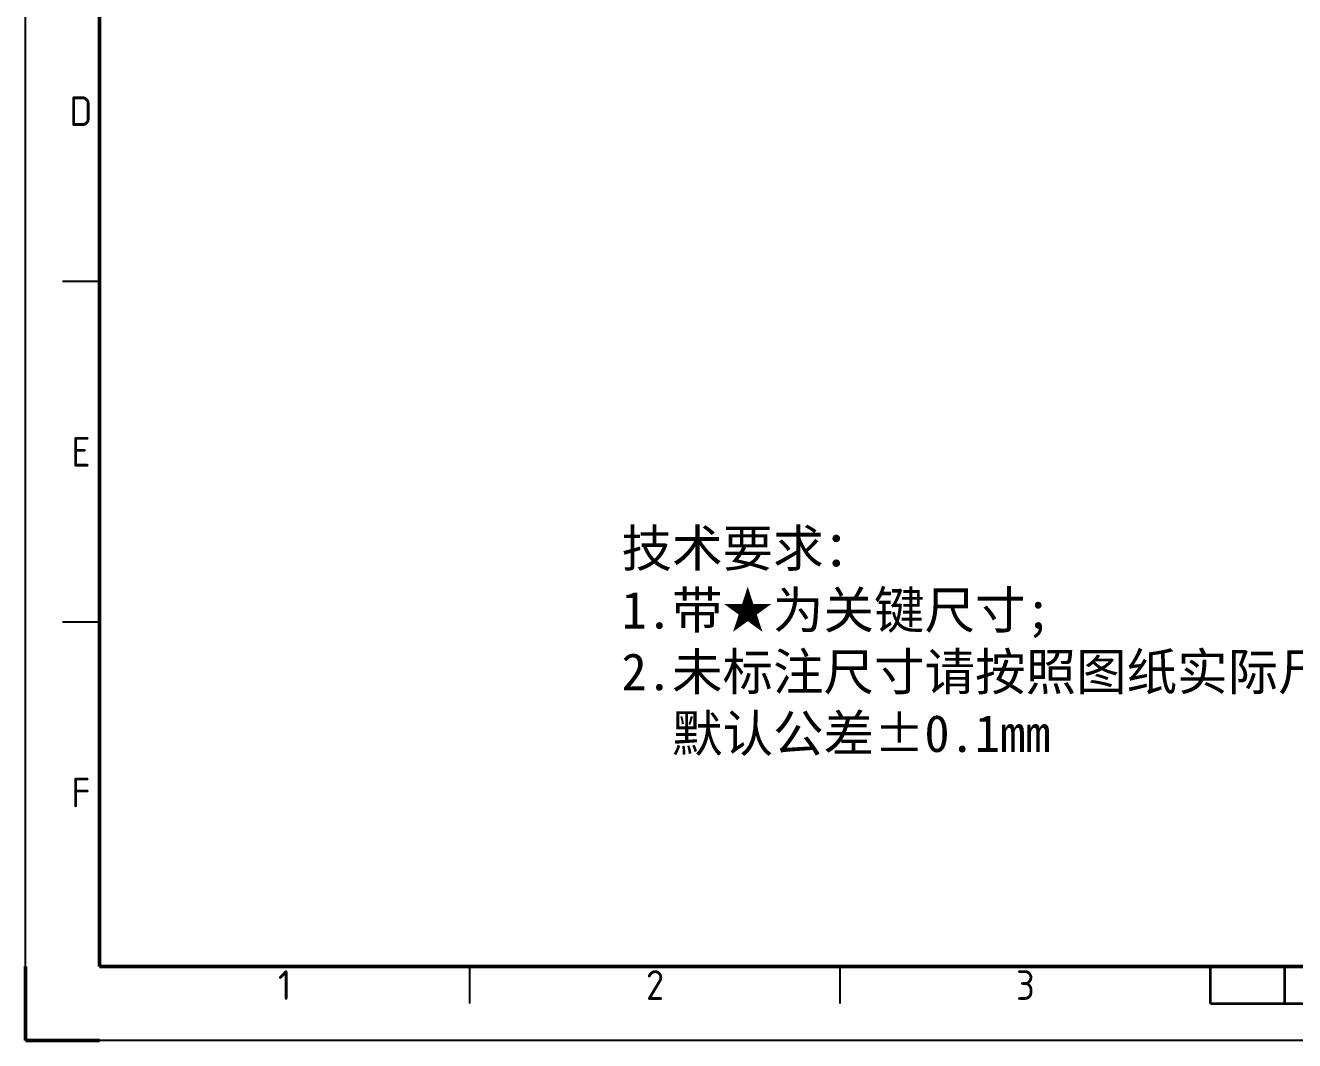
# Model space of a CAD drawing. Header units: millimetres. Extents: x 0 to 210, y 0 to 148.
# Drawn here: x 0 to 85.7, y 0 to 68.5 of the extents above; entities that cross this region are included whole.
import ezdxf
from ezdxf.enums import TextEntityAlignment as Align

# ---------------------------------------------------------------- set-up
doc = ezdxf.new("R2010")
doc.units = ezdxf.units.MM
doc.header["$LTSCALE"] = 0.5
for name, color, linetype, lineweight in [('AM_0', 7, 'Continuous', 50), ('AM_6', 2, 'Continuous', 35), ('AM_BOR', 7, 'Continuous', 50)]:
    doc.layers.add(name, color=color, linetype=linetype, lineweight=lineweight)
doc.styles.add('ACGBTS', font='isocp.shx', dxfattribs={"bigfont": 'gbcbig.shx'})
doc.styles.get("Standard").update_dxf_attribs({"font": 'ISOCP.SHX', "bigfont": 'gbcbig.shx'})

# ---------------------------------------------------------------- blocks, each defined once
blk = doc.blocks.new('GB_A3')
for p, q in [((10, 287), (10, 10)), ((10, 10), (410, 10))]:
    blk.add_line(p, q)
at = {"layer": 'AM_BOR', "color": 1, "lineweight": 25}
for p, q in [((0, 0), (0, 297)), ((10, 102.5), (5, 102.5)), ((10, 56.5), (5, 56.5)), ((60, 5), (60, 10)), ((110, 5), (110, 10)), ((420, 0), (0, 0))]:
    blk.add_line(p, q, dxfattribs=at)
at = {"layer": 'AM_BOR'}
for q in [(0, 10), (10, 0)]:
    blk.add_line((0, 0), q, dxfattribs=at)
at = {"layer": 'AM_BOR', "color": 2, "lineweight": 35}
for p, q in [((160, 5), (160, 10)), ((170, 5), (170, 10)), ((160, 5), (260, 5))]:
    blk.add_line(p, q, dxfattribs=at)
at = {"layer": 'AM_BOR', "color": 1, "lineweight": 25, "style": 'ACGBTS'}
for s, p in [('D', (7.5, 125.5)), ('E', (7.5, 79.5)), ('F', (7.5, 33.5)), ('1', (35, 7.5)), ('2', (85, 7.5)), ('3', (135, 7.5))]:
    blk.add_text(s, height=4, dxfattribs=at).set_placement(p, align=Align.MIDDLE)

msp = doc.modelspace()

# ---------------------------------------------------------------- block references
at = {"layer": 'AM_0', "lineweight": 0, "xscale": 0.5, "yscale": 0.5, "zscale": 0.5}
msp.add_blockref('GB_A3', (0, 0), dxfattribs=at)

# ---------------------------------------------------------------- texts
at = {"layer": 'AM_6', "color": 7, "lineweight": 50, "insert": (40.241, 34.491), "char_height": 2.5, "attachment_point": 1}
msp.add_mtext_dynamic_manual_height_columns('{\\fSimSun|b0|i0|c134|p2;\\C2;技术要求：\\P1.带★为关键尺寸;\\P2.未标注尺寸请按照图纸实际尺寸测量；\\P  默认公差±0.1mm}', width=85.20866, gutter_width=12.5, heights=[0], dxfattribs=at)

doc.saveas('drawing.dxf')
